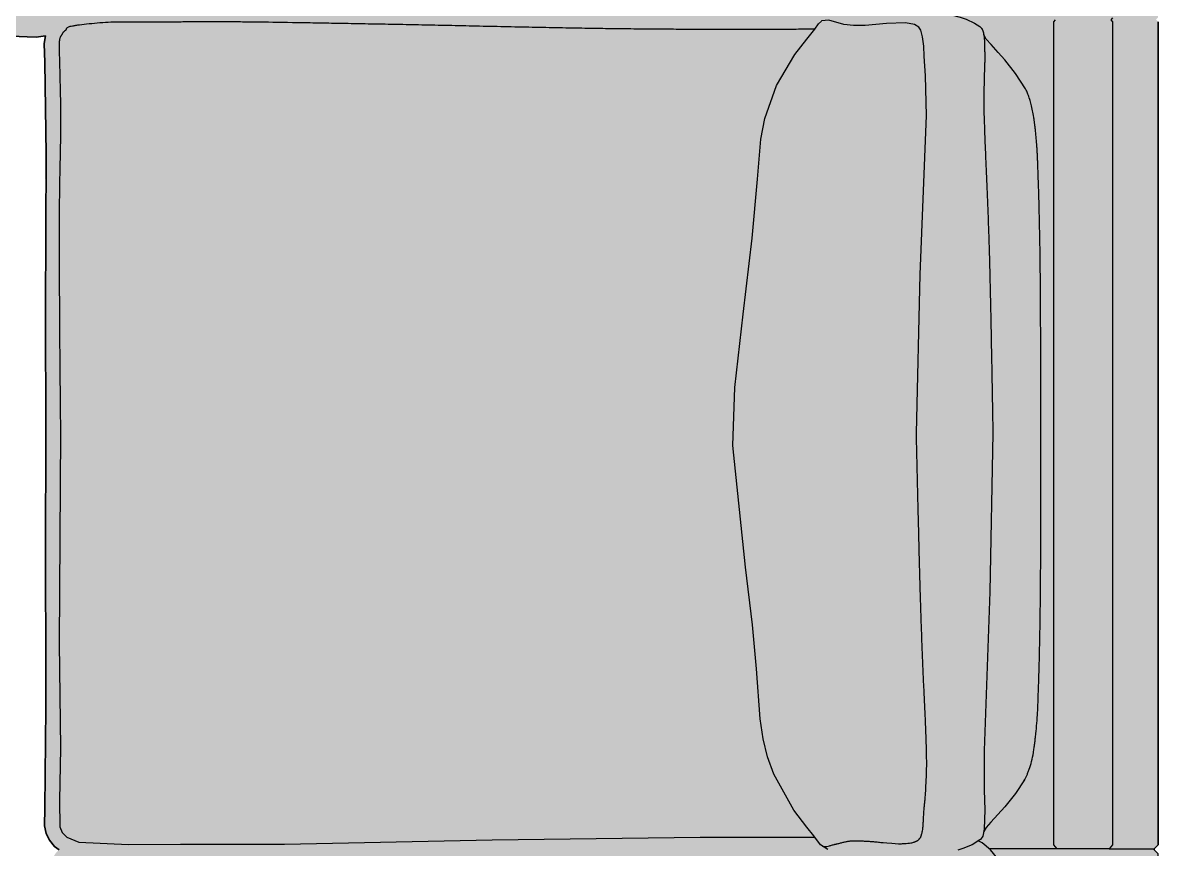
# Model space of a CAD drawing. Header units: millimetres. Extents: x -22 to 6424, y -4345 to 780.
# Drawn here: x 2193 to 3190, y -3554 to -2828 of the extents above; entities that cross this region are included whole.
import ezdxf

# ---------------------------------------------------------------- set-up
doc = ezdxf.new("R2010")
doc.units = ezdxf.units.MM
doc.layers.add('Blocks', color=7, linetype='Continuous')
doc.layers.add('Blocks$Fill', color=7, linetype='Continuous', true_color=0xffffff)
doc.layers.add('Blocks$Inner', color=7, linetype='Continuous', lineweight=25, true_color=0x007f00)
doc.layers.add('Blocks$Outline', color=7, linetype='Continuous', lineweight=35, true_color=0xff3f3f)

# ---------------------------------------------------------------- blocks, each defined once
blk = doc.blocks.new('Lune JH610 Sofa Top')
at = {"layer": 'Blocks$Fill'}
blk.add_hatch(color=256, dxfattribs=at).paths.add_polyline_path([(10.43, -107.31), (10.22, -118.71), (10.39, -130.07), (10.94, -141.39), (11.87, -152.68), (13.19, -163.95), (14.88, -175.17), (16.95, -186.32), (19.38, -197.4), (22.17, -208.39), (25.32, -219.29), (27.04, -224.7), (28.85, -230.08), (32.75, -240.71), (36.99, -251.23), (39.24, -256.45), (41.59, -261.64), (44.04, -266.77), (46.6, -271.83), (49.29, -276.81), (52.11, -281.7), (55.05, -286.53), (58.09, -291.33), (61.24, -296.08), (64.51, -300.74), (67.91, -305.31), (71.44, -309.74), (73.26, -311.91), (75.11, -314.03), (77, -316.12), (78.94, -318.16), (80.91, -320.17), (82.93, -322.14), (84.98, -324.07), (87.08, -325.96), (91.38, -329.67), (95.82, -333.24), (100.37, -336.68), (105, -339.99), (109.69, -343.18), (114.44, -346.24), (119.28, -349.16), (124.2, -351.94), (129.22, -354.58), (134.32, -357.1), (139.48, -359.5), (144.68, -361.79), (149.92, -363.99), (155.18, -366.1), (160.47, -368.1), (165.8, -369.99), (171.19, -371.76), (176.62, -373.44), (187.55, -376.52), (198.55, -379.31), (209.6, -381.76), (220.75, -383.87), (243.17, -387.41), (255.89, -389.11), (274.6, -391.06), (293.42, -392.37), (353.24, -401.12), (690.95, -413.94), (723.35, -414.13), (780.54, -406.95), (787.91, -402.02), (790.48, -399.31), (793.66, -403.48), (798.73, -407.69), (805.05, -410.66), (812.91, -412.2), (861.09, -410.89), (1156.03, -411.02), (1468.13, -411.3), (1488.68, -412.16), (1496.71, -412.35), (1505.72, -411.11), (1512.41, -408.38), (1517.5, -404.58), (1521.18, -400.22), (1523.59, -403.41), (1528.66, -407.64), (1534.96, -410.63), (1542.78, -412.19), (1590.97, -410.89), (1886.03, -411.02), (2198.13, -411.3), (2218.68, -412.16), (2226.71, -412.35), (2234.89, -411.22), (2233.87, -418.07), (2234.36, -434.75), (2235.14, -760.14), (2234.1, -1104.59), (2235.58, -1111.37), (2238.39, -1117.3), (2242.83, -1122.64), (2246.86, -1125.63), (2243.9, -1128.55), (2239.47, -1135.14), (2236.01, -1142.98), (2233.52, -1152.24), (2231.8, -1174.39), (2232.21, -1219.29), (2234.4, -1399.29), (2244.11, -1550.52), (2253.21, -1605.23), (2253.65, -1619.18), (2254.45, -1633.07), (2255.6, -1646.9), (2257.24, -1661.77), (2260.45, -1684.21), (2262.3, -1695.42), (2264.4, -1706.56), (2266.86, -1717.62), (2269.65, -1728.61), (2272.73, -1739.55), (2274.4, -1744.98), (2276.18, -1750.36), (2278.07, -1755.7), (2280.07, -1760.99), (2282.17, -1766.25), (2284.37, -1771.48), (2286.67, -1776.68), (2289.07, -1781.85), (2291.58, -1786.95), (2294.23, -1791.97), (2297.01, -1796.89), (2299.93, -1801.72), (2302.98, -1806.48), (2306.17, -1811.17), (2309.49, -1815.8), (2312.93, -1820.34), (2316.5, -1824.78), (2320.2, -1829.09), (2322.1, -1831.18), (2324.03, -1833.24), (2326, -1835.26), (2328, -1837.23), (2330.05, -1839.16), (2332.13, -1841.05), (2334.26, -1842.91), (2336.42, -1844.72), (2340.86, -1848.25), (2345.42, -1851.65), (2350.09, -1854.92), (2354.83, -1858.08), (2359.62, -1861.12), (2364.46, -1864.06), (2369.36, -1866.87), (2374.34, -1869.56), (2379.4, -1872.13), (2384.53, -1874.58), (2389.71, -1876.92), (2394.93, -1879.17), (2405.45, -1883.42), (2416.08, -1887.32), (2421.46, -1889.13), (2426.88, -1890.84), (2437.78, -1894), (2448.77, -1896.79), (2459.84, -1899.22), (2471, -1901.28), (2482.22, -1902.98), (2493.48, -1904.29), (2504.77, -1905.22), (2516.1, -1905.77), (2527.46, -1905.94), (2538.86, -1905.74), (2553.54, -1905.7), (2553.69, -1905.7), (2554.99, -1905.73), (2568.41, -1908.29), (2591.69, -1913.89), (2612.93, -1915.59), (2629.96, -1916.04), (2648.2, -1916.16), (2735.12, -1915.71), (2812.9, -1912.32), (2888.42, -1906.05), (2939.6, -1899.3), (2988.38, -1887.6), (2992.54, -1886.2), (3011.41, -1881.92), (3052.39, -1868.27), (3072.32, -1859.15), (3098.06, -1843.71), (3110.51, -1834.24), (3122.59, -1823.28), (3144.59, -1796.97), (3154.31, -1781.49), (3163.18, -1764.14), (3171.18, -1744.59), (3178.29, -1722.27), (3184.57, -1695.89), (3189.85, -1664.61), (3197.04, -1570.26), (3198.17, -1489.24), (3199.33, -1434.94), (3208.18, -1295.46), (3211.65, -1129.17), (3208.15, -1125.71), (3208.15, -1124.71), (3211.65, -1121.21), (3211.65, -398.85), (3209.73, -396.92), (3211.3, -395.35), (3211.3, 111.12), (3208.1, 164.91), (3198.54, 217.98), (3182.76, 269.55), (3160.98, 318.88), (3133.51, 365.25), (3100.73, 408.06), (3063.1, 446.69), (3021.16, 480.58), (2975.48, 509.26), (2926.74, 532.33), (2875.63, 549.44), (2822.83, 560.38), (2769.1, 564.98), (2757.29, 565.13), (2250.82, 565.13), (2249.24, 563.56), (2247.32, 565.49), (1524.95, 565.49), (1521.45, 561.99), (1520.82, 561.99), (1517.32, 565.49), (794.95, 565.49), (791.45, 561.99), (790.46, 561.99), (786.99, 565.49), (350.97, 551.01), (280.13, 547.03), (227.16, 539.74), (184.65, 529.41), (148.31, 515.27), (131.85, 506.51), (116.76, 496.71), (102.93, 485.81), (90.1, 473.56), (77.52, 458.81), (58.97, 429.88), (41.68, 389.61), (34.51, 361.41), (26.42, 334.41), (18.49, 302.91), (7.59, 218.19), (1.53, 124.81), (0.44, 37.37), (0.44, -29.38), (1.61, -48.95), (8.14, -78.49), (10.46, -92.63)], flags=0)
at = {"layer": 'Blocks$Inner'}
for p, q in [((3004.76, -412.14), (3003.33, -406.35)), ((2264.11, -1118.9), (2307.76, -1120.94))]:
    blk.add_line(p, q, dxfattribs=at)
for points in [[(2966.54, -1892.09), (3011.41, -1881.92), (3052.39, -1868.27), (3072.32, -1859.15), (3098.06, -1843.71), (3110.51, -1834.24), (3122.59, -1823.28), (3144.59, -1796.97), (3154.31, -1781.49), (3163.18, -1764.14), (3171.18, -1744.59), (3178.29, -1722.27), (3184.57, -1695.89), (3189.85, -1664.61), (3197.04, -1570.26), (3198.17, -1489.24), (3199.33, -1434.94), (3208.18, -1295.46), (3211.65, -1129.17), (3208.15, -1125.71), (3208.15, -1124.71), (3211.65, -1121.21), (3211.65, -398.85)], [(3055.07, -1116.83), (3048.16, -1121.12), (3039.99, -1124.57), (3035.69, -1125.85)], [(2246.86, -1125.63), (2242.83, -1122.64), (2238.39, -1117.3), (2235.58, -1111.37), (2234.1, -1104.59), (2234.19, -1088.95), (2235.29, -1001.38), (2235.03, -832.95), (2235.18, -792.59), (2235.18, -772.5), (2235.15, -762.48), (2235.14, -760.14), (2234.87, -652.07), (2235.34, -515.16), (2234.36, -434.75), (2233.87, -418.07), (2234.89, -411.22), (2226.71, -412.35), (2218.68, -412.16), (2198.13, -411.3)], [(2252.46, 230.32), (2255.96, 226.48), (2733.09, 226.48), (2762.68, 223.25), (2790.91, 213.72), (2816.42, 198.33), (2838.01, 177.8), (2854.67, 153.11), (2865.61, 125.41), (2870.33, 96), (2870.51, 89.05), (2870.5, -387.43), (2874, -390.93), (2975.69, -390.93), (2978.66, -391.49), (2981.65, -392.2), (3018.06, -391.46), (3029.82, -392.92), (3037.66, -394.76), (3043.16, -396.65), (3050.23, -400.07), (3055.04, -403.21)], [(2921.61, -1125.27), (2915.24, -1121.34), (2909.18, -1113.26), (2903.1, -1105.73), (2891.72, -1090.81), (2874.17, -1059.23), (2868.74, -1043.93), (2864.91, -1028.11), (2862.33, -1010.69), (2859.1, -966.85), (2855.44, -928.22), (2849.33, -877.7), (2838.23, -770.7), (2839.95, -719.8), (2847.3, -655.41), (2855.27, -588.88), (2859.72, -536.99), (2862.83, -501.98), (2866.3, -483.87), (2876.53, -454.95), (2892.74, -427.65), (2903.13, -414.23), (2910.32, -405.32), (2913.42, -400.81), (2915.94, -398.29)], [(3003.33, -406.34), (3001.47, -403.54), (2997.59, -401.32), (2989.87, -399.81), (2973.13, -400.46), (2954.48, -402.13), (2944.25, -402.31), (2935.54, -401.34), (2922.38, -397.47), (2916.06, -398.22)], [(3121.14, -397.1), (3119.57, -398.85), (3119.57, -1121.21), (3121.14, -1122.96), (3122.71, -1124.71)], [(3171.58, -395.35), (3169.99, -397.1), (3171.58, -398.85), (3171.58, -1121.21), (3169.99, -1122.96), (3168.4, -1124.71)], [(2999.28, -760.03), (3002.77, -620.61), (3008.16, -481.22), (3007.39, -446.41), (3006.14, -429.09), (3005.77, -420.46), (3004.76, -412.16)], [(3095.19, -457.81), (3086.41, -444.21), (3077.02, -432.42), (3071.09, -425.77), (3064.82, -419), (3060.69, -414.26), (3058.55, -410.52)], [(2248.03, -760.03), (2246.92, -944.25), (2248.09, -1036.36), (2247.22, -1082.4), (2247.38, -1105.33), (2249.6, -1110.53)], [(3066.45, -760.03), (3063.74, -899.31), (3058.73, -1038.55), (3058.91, -1073.33), (3059.32, -1090.63), (3058.79, -1107.59), (3057.54, -1113.54), (3055.55, -1116.45), (3054.84, -1117)], [(3094.15, -1064.36), (3086.29, -1076.18), (3076.82, -1087.98), (3070.84, -1094.64), (3064.65, -1101.31), (3060.59, -1105.97), (3058.53, -1109.63)], [(2249.61, -1110.53), (2253.69, -1114.63), (2264.1, -1118.9)], [(2307.77, -1120.94), (2353.38, -1120.58), (2444.61, -1120.56), (2627.08, -1116.85), (2809.58, -1114.4), (2900.84, -1114.58), (2910.18, -1114.66)], [(3082.03, -1162.04), (3080.09, -1154.27), (3075.84, -1142.43), (3070.82, -1133.45), (3064.33, -1125.6), (3056.95, -1119.38), (3053.62, -1117.75)]]:
    blk.add_lwpolyline(points, dxfattribs=at)
for points, knots in [([(2910.35, -405.28), (2909.38, -405.3), (2906.04, -405.36), (2897.53, -405.53), (2886.01, -405.71), (2872.09, -405.8), (2860.19, -405.82), (2846.78, -405.8), (2827.28, -405.76), (2805.48, -405.69), (2781.83, -405.55), (2763.27, -405.41), (2747.22, -405.25), (2734.05, -405.09), (2724.1, -404.96), (2713.81, -404.81), (2699.34, -404.57), (2680.22, -404.22), (2656.11, -403.74), (2631.41, -403.21), (2606.68, -402.68), (2582.47, -402.16), (2563.21, -401.75), (2548.6, -401.46), (2538.18, -401.27), (2528.07, -401.08), (2514.6, -400.84), (2498.06, -400.54), (2478.79, -400.2), (2454.13, -399.78), (2431.35, -399.43), (2411.2, -399.17), (2397.52, -399.03), (2385.66, -398.96), (2372.12, -398.95), (2361.32, -399.04), (2352.07, -399.17), (2345.62, -399.26), (2340.39, -399.33), (2336.16, -399.36), (2332.89, -399.38), (2329.64, -399.38), (2325.56, -399.37), (2320.8, -399.33), (2315.53, -399.26), (2308.97, -399.18), (2301.38, -399.13), (2292.44, -399.34), (2282.72, -399.95), (2273.08, -400.83), (2265.94, -401.65), (2261.25, -402.31), (2258.36, -402.77), (2256.25, -403.22), (2254.82, -403.69), (2253.92, -404.17), (2253.41, -404.65), (2253.18, -405.05), (2253.05, -405.38), (2252.95, -405.62), (2252.85, -405.86), (2252.71, -406.1), (2252.55, -406.3), (2252.4, -406.46), (2252.26, -406.58), (2252.11, -406.7), (2251.97, -406.81), (2251.84, -406.92), (2251.67, -407.07), (2251.46, -407.24), (2251.15, -407.52), (2250.8, -407.85), (2250.42, -408.26), (2250.07, -408.69), (2249.8, -409.08), (2249.59, -409.43), (2249.42, -409.71), (2249.29, -409.95), (2249.18, -410.16), (2249.1, -410.33), (2249.01, -410.49), (2248.9, -410.69), (2248.76, -410.92), (2248.59, -411.17), (2248.37, -411.49), (2248.09, -411.89), (2247.78, -412.44), (2247.5, -413.15), (2247.26, -414.12), (2247.06, -415.42), (2246.92, -417.18), (2246.85, -419.29), (2246.84, -422.37), (2246.95, -426.86), (2247.13, -432.42), (2247.27, -437.61), (2247.36, -441.96), (2247.45, -446.53), (2247.57, -451.18), (2247.7, -456.12), (2247.84, -461.44), (2247.96, -467.3), (2248.05, -473.8), (2248.1, -479.89), (2248.11, -485.19), (2248.11, -489.45), (2248.08, -493.85), (2248.02, -499.72), (2247.9, -507.27), (2247.7, -516.86), (2247.48, -527.22), (2247.26, -538.61), (2247.07, -551.26), (2246.93, -565.4), (2246.88, -581.36), (2246.89, -599), (2246.94, -617.9), (2247.03, -638.17), (2247.19, -667), (2247.49, -706.42), (2247.83, -741.56), (2248.03, -760.03)], [0.43014, 0.43014, 0.43014, 0.43014, 0.4322917, 0.4375, 0.4479167, 0.453125, 0.4583333, 0.4635417, 0.46875, 0.4791667, 0.484375, 0.4895833, 0.4947917, 0.4973958, 0.5, 0.5026042, 0.5052083, 0.5104167, 0.515625, 0.5208333, 0.5260417, 0.53125, 0.5364583, 0.5390625, 0.5416667, 0.5442708, 0.546875, 0.5520833, 0.5572917, 0.5625, 0.5729167, 0.578125, 0.5833333, 0.5885417, 0.59375, 0.6041667, 0.609375, 0.6145833, 0.6197917, 0.6223958, 0.625, 0.6276042, 0.6302083, 0.6354167, 0.640625, 0.6458333, 0.65625, 0.6666667, 0.6770833, 0.6875, 0.6979167, 0.703125, 0.7083333, 0.7135417, 0.71875, 0.7239583, 0.7291667, 0.734375, 0.7369792, 0.7395833, 0.7421875, 0.7447917, 0.7473958, 0.7486979, 0.75, 0.7513021, 0.7526042, 0.7539062, 0.7552083, 0.7578125, 0.7604167, 0.765625, 0.7708333, 0.7760417, 0.78125, 0.7838542, 0.7864583, 0.7890625, 0.7903646, 0.7916667, 0.7929688, 0.7942708, 0.796875, 0.7994792, 0.8020833, 0.8072917, 0.8125, 0.8177083, 0.8229167, 0.828125, 0.8333333, 0.8385417, 0.84375, 0.8541667, 0.8645833, 0.8697917, 0.875, 0.8802083, 0.8854167, 0.890625, 0.8958333, 0.9010417, 0.90625, 0.9114583, 0.9140625, 0.9166667, 0.9192708, 0.921875, 0.9270833, 0.9322917, 0.9375, 0.9427083, 0.9479167, 0.953125, 0.9583333, 0.9635417, 0.96875, 0.9739583, 0.9791667, 0.9895833, 1, 1, 1, 1]), ([(3053.65, -402.32), (3053.74, -402.37), (3054.16, -402.59), (3054.82, -403), (3055.43, -403.49), (3055.87, -403.92), (3056.19, -404.25), (3056.47, -404.59), (3056.79, -405.01), (3057.13, -405.56), (3057.43, -406.22), (3057.67, -406.86), (3057.86, -407.41), (3058.04, -408.04), (3058.27, -408.96), (3058.52, -410.25), (3058.71, -411.67), (3058.83, -412.85), (3058.91, -413.74), (3058.97, -414.66), (3059.04, -415.93), (3059.11, -417.6), (3059.16, -419.34), (3059.19, -420.76), (3059.2, -421.66), (3059.21, -422.36), (3059.21, -423.03), (3059.23, -424.15), (3059.26, -425.7), (3059.3, -427.52), (3059.33, -429.29), (3059.33, -430.88), (3059.32, -432.57), (3059.28, -434.24), (3059.21, -436), (3059.14, -437.92), (3059.06, -440.08), (3058.97, -442.55), (3058.9, -444.93), (3058.86, -447.04), (3058.83, -448.79), (3058.8, -450.49), (3058.75, -452.48), (3058.68, -454.71), (3058.59, -457.4), (3058.49, -461.64), (3058.45, -467.75), (3058.6, -477.59), (3058.84, -487.23), (3059.28, -499.8), (3059.92, -514.96), (3060.7, -532.03), (3061.5, -550.44), (3062.23, -569.62), (3062.88, -588.95), (3063.35, -604.69), (3063.67, -616.77), (3063.88, -625.45), (3064.08, -633.91), (3064.33, -645.25), (3064.63, -659.37), (3064.95, -676.27), (3065.36, -698.74), (3065.84, -726.71), (3066.24, -748.95), (3066.45, -760.03)], [0.6960067, 0.6960067, 0.6960067, 0.6960067, 0.6982759, 0.7068966, 0.7155172, 0.7198276, 0.7241379, 0.7284483, 0.7327586, 0.7413793, 0.75, 0.7543103, 0.7586207, 0.762931, 0.7672414, 0.7758621, 0.7844828, 0.7887931, 0.7931034, 0.7974138, 0.8017241, 0.8103448, 0.8189655, 0.8232759, 0.8275862, 0.8297414, 0.8318966, 0.8362069, 0.8448276, 0.8534483, 0.8577586, 0.862069, 0.8663793, 0.8706897, 0.875, 0.8793103, 0.8836207, 0.887931, 0.8922414, 0.8943966, 0.8965517, 0.8987069, 0.9008621, 0.9051724, 0.9094828, 0.9137931, 0.9224138, 0.9267241, 0.9310345, 0.9353448, 0.9396552, 0.9439655, 0.9482759, 0.9525862, 0.9568966, 0.9612069, 0.9633621, 0.9655172, 0.9676724, 0.9698276, 0.9741379, 0.9784483, 0.9827586, 0.9913793, 1, 1, 1, 1]), ([(3098.81, -467.1), (3098.23, -465.21), (3097.3, -462.48), (3096.11, -459.66), (3095.38, -458.19), (3095.19, -457.81)], [1.10657678, 1.10657678, 1.10657678, 1.10657678, 1.11657678, 1.12657678, 1.13029401, 1.13029401, 1.13029401, 1.13029401]), ([(3106.91, -553.78), (3106.38, -536.97), (3106.14, -530.23), (3105.84, -522.47), (3105.66, -518.05), (3105.51, -514.76), (3105.33, -511.46), (3105.03, -507.02), (3104.57, -501.48), (3104.03, -496.06), (3103.62, -492.39), (3103.38, -490.34), (3103.2, -488.83), (3103.02, -487.33), (3102.74, -485.32), (3102.22, -481.81), (3101.33, -476.91), (3100.1, -471.57), (3099.23, -468.47), (3098.81, -467.1)], [0.9874709, 0.9874709, 0.9874709, 0.9874709, 1.0074709, 1.0174709, 1.0224709, 1.0274709, 1.0324709, 1.0374709, 1.0474709, 1.0574709, 1.0624709, 1.0649709, 1.0674709, 1.0699709, 1.0724709, 1.0774709, 1.0874709, 1.0974709, 1.1065768, 1.1065768, 1.1065768, 1.1065768]), ([(3093.22, -1065.82), (3093.46, -1065.47), (3094.06, -1064.55), (3095.02, -1062.85), (3096.14, -1060.6), (3097.28, -1057.95), (3098.8, -1053.93), (3100.53, -1048.13), (3101.87, -1041.65), (3102.6, -1036.95), (3102.97, -1034.24), (3103.21, -1032.21), (3103.45, -1030.15), (3103.77, -1027.32), (3104.32, -1022.19), (3105.05, -1014.46), (3105.64, -1006.48), (3105.93, -1000.93), (3106.07, -997.78), (3106.15, -995.44), (3106.21, -993.12), (3106.31, -990), (3106.48, -984.53), (3106.73, -976.68), (3107, -968.79), (3107.19, -962.48), (3107.32, -957.76), (3107.42, -953.04), (3107.56, -946.74), (3107.72, -938.87), (3107.89, -929.41), (3108.17, -910.5), (3108.44, -882.09), (3108.55, -844.25), (3108.52, -806.36), (3108.45, -768.51), (3108.45, -730.64), (3108.47, -692.77), (3108.39, -654.92), (3108.12, -617.05), (3107.65, -583.32), (3107.13, -562.26), (3106.91, -553.78)], [0.4487179, 0.4487179, 0.4487179, 0.4487179, 0.4519231, 0.4567308, 0.4615385, 0.4663462, 0.4711538, 0.4807692, 0.4903846, 0.4951923, 0.4975962, 0.5, 0.5024038, 0.5048077, 0.5096154, 0.5192308, 0.5288462, 0.5336538, 0.5360577, 0.5384615, 0.5408654, 0.5432692, 0.5480769, 0.5576923, 0.5673077, 0.5721154, 0.5769231, 0.5817308, 0.5865385, 0.5961538, 0.6057692, 0.6153846, 0.6538462, 0.6923077, 0.7307692, 0.7692308, 0.8076923, 0.8461538, 0.8846154, 0.9230769, 0.9615385, 0.9874709, 0.9874709, 0.9874709, 0.9874709]), ([(2983.5, -1120.3), (2984.1, -1120.3), (2985.29, -1120.28), (2987.62, -1120.2), (2990.42, -1120.03), (2993.33, -1119.78), (2995.43, -1119.48), (2996.91, -1119.07), (2997.86, -1118.68), (2998.56, -1118.35), (2999.12, -1118.11), (2999.67, -1117.86), (3000.29, -1117.51), (3000.94, -1117.05), (3001.47, -1116.54), (3001.87, -1116.12), (3002.17, -1115.78), (3002.46, -1115.45), (3002.79, -1115.05), (3003.06, -1114.65), (3003.28, -1114.17), (3003.42, -1113.75), (3003.54, -1113.33), (3003.64, -1112.95), (3003.72, -1112.63), (3003.8, -1112.3), (3003.92, -1111.87), (3004.14, -1111.1), (3004.47, -1109.89), (3004.78, -1108.32), (3005.01, -1106.72), (3005.21, -1104.85), (3005.42, -1101.84), (3005.64, -1097.47), (3005.85, -1093.56), (3006.05, -1090.5), (3006.22, -1088.26), (3006.41, -1086.25), (3006.67, -1083.88), (3006.93, -1081.66), (3007.16, -1079.09), (3007.32, -1076.86), (3007.45, -1074.64), (3007.54, -1072.61), (3007.61, -1070.89), (3007.68, -1069.19), (3007.79, -1067.2), (3007.93, -1064.96), (3008.1, -1062.25), (3008.3, -1057.97), (3008.4, -1051.81), (3008.3, -1041.94), (3008.06, -1032.3), (3007.6, -1019.74), (3006.94, -1004.6), (3006.12, -987.56), (3005.28, -969.17), (3004.49, -950.03), (3003.78, -930.73), (3003.26, -915.02), (3002.89, -902.96), (3002.64, -894.3), (3002.4, -885.86), (3002.1, -874.54), (3001.74, -860.45), (3001.32, -843.59), (3000.79, -821.17), (3000.13, -793.27), (2999.58, -771.09), (2999.28, -760.03)], [0.6161932, 0.6161932, 0.6161932, 0.6161932, 0.6206575, 0.6251218, 0.6340504, 0.6429789, 0.6519075, 0.6608361, 0.6697646, 0.6742289, 0.6786932, 0.6831575, 0.6876218, 0.6965504, 0.7054789, 0.7099432, 0.7144075, 0.7188718, 0.7233361, 0.7322646, 0.7367289, 0.7411932, 0.7456575, 0.7478896, 0.7501218, 0.7523539, 0.7545861, 0.7590504, 0.7679789, 0.7769075, 0.7813718, 0.7858361, 0.7947646, 0.8036932, 0.8126218, 0.8170861, 0.8215504, 0.8260146, 0.8304789, 0.8394075, 0.8438718, 0.8483361, 0.8528004, 0.8550325, 0.8572646, 0.8594968, 0.8617289, 0.8661932, 0.8706575, 0.8751218, 0.8840504, 0.8885146, 0.8929789, 0.8974432, 0.9019075, 0.9063718, 0.9108361, 0.9153004, 0.9197646, 0.9242289, 0.9264611, 0.9286932, 0.9309254, 0.9331575, 0.9376218, 0.9420861, 0.9465504, 0.9554789, 0.9644075, 0.9644075, 0.9644075, 0.9644075]), ([(2916.88, -1122.36), (2917.1, -1122.46), (2917.55, -1122.63), (2918.29, -1122.8), (2919.06, -1122.86), (2919.89, -1122.79), (2921.15, -1122.56), (2922.61, -1122.17), (2924.29, -1121.7), (2925.62, -1121.34), (2926.78, -1121.04), (2927.72, -1120.81), (2928.41, -1120.66), (2929.12, -1120.5), (2930.08, -1120.28), (2931.3, -1119.97), (2932.79, -1119.59), (2934.79, -1119.08), (2936.76, -1118.59), (2938.61, -1118.2), (2939.94, -1117.98), (2941.11, -1117.83), (2942.44, -1117.69), (2943.58, -1117.64), (2944.76, -1117.64), (2945.73, -1117.65), (2946.66, -1117.68), (2947.49, -1117.7), (2948.18, -1117.71), (2948.9, -1117.73), (2949.87, -1117.76), (2951.13, -1117.8), (2952.7, -1117.87), (2954.88, -1117.98), (2957.19, -1118.13), (2959.65, -1118.31), (2961.56, -1118.45), (2963.66, -1118.64), (2965.22, -1118.81), (2966.04, -1118.9), (2983.5, -1120.3)], [0.45074, 0.45074, 0.45074, 0.45074, 0.4553571, 0.4598214, 0.4642857, 0.46875, 0.4732143, 0.4821429, 0.4866071, 0.4910714, 0.4955357, 0.4977679, 0.5, 0.5022321, 0.5044643, 0.5089286, 0.5133929, 0.5178571, 0.5267857, 0.53125, 0.5357143, 0.5401786, 0.5446429, 0.5535714, 0.5580357, 0.5625, 0.5669643, 0.5691964, 0.5714286, 0.5736607, 0.5758929, 0.5803571, 0.5848214, 0.5892857, 0.5982143, 0.6026786, 0.6071429, 0.6116071, 0.6160714, 0.6161932, 0.6161932, 0.6161932, 0.6161932]), ([(3122.71, -1124.71), (3117.39, -1124.71), (3107.21, -1124.71), (3096.9, -1124.71), (3089.2, -1124.71), (3083.6, -1124.71), (3077.75, -1124.71), (3073.25, -1124.71), (3069.3, -1124.71), (3066.87, -1124.71), (3064.85, -1124.71), (3063.82, -1124.71), (3063.3, -1124.71)], [726.713811, 726.713811, 726.713811, 726.713811, 766.104016, 810.804002, 836.985476, 868.902429, 900.819383, 950.0413, 973.321806, 996.602312, 1008.243357, 1019.60634, 1019.60634, 1019.60634, 1019.60634]), ([(3168.47, -1124.71), (3167.95, -1124.71), (3166.76, -1124.71), (3164.93, -1124.71), (3163.29, -1124.71), (3161.53, -1124.71), (3159.63, -1124.71), (3157.59, -1124.71), (3156, -1124.71), (3154.37, -1124.71), (3151.03, -1124.71), (3147.55, -1124.71), (3144.06, -1124.71), (3142.32, -1124.71), (3140.59, -1124.71), (3138.3, -1124.71), (3136.05, -1124.71), (3133.88, -1124.71), (3132.57, -1124.71), (3131.55, -1124.71), (3130.57, -1124.71), (3129.38, -1124.71), (3128.03, -1124.71), (3126.75, -1124.71), (3125.57, -1124.71), (3124.48, -1124.71), (3123.5, -1124.71), (3122.91, -1124.71), (3122.64, -1124.71)], [0, 0, 0, 0, 3.401805, 6.80361, 8.507561, 10.211511, 13.619413, 15.3659, 17.112386, 18.858873, 20.60536, 27.592427, 29.335452, 31.078477, 32.821502, 34.564527, 38.049775, 39.792398, 41.535022, 42.384096, 43.233171, 44.931319, 46.629468, 48.327616, 50.024402, 51.721188, 53.417974, 55.11476, 55.11476, 55.11476, 55.11476]), ([(3168.4, -1124.71), (3171.65, -1124.71), (3176.1, -1124.71), (3181.28, -1124.71), (3185.75, -1124.71), (3189.64, -1124.71), (3192.92, -1124.71), (3195.07, -1124.71), (3197.66, -1124.71), (3200.34, -1124.71), (3202.32, -1124.71), (3203.59, -1124.71), (3204.31, -1124.71), (3204.9, -1124.71), (3205.85, -1124.71), (3206.98, -1124.71), (3207.93, -1124.71), (3208.16, -1124.71), (3208.15, -1124.71)], [731.098523, 731.098523, 731.098523, 731.098523, 757.282915, 768.74468, 780.206445, 803.539813, 815.204403, 826.464321, 837.72424, 861.602439, 885.480638, 895.809752, 906.138866, 913.243279, 920.347692, 948.768903, 974.218869, 1000.295144, 1000.295144, 1000.295144, 1000.295144])]:
    blk.add_open_spline(points, degree=3, knots=knots, dxfattribs=at)
at = {"layer": 'Blocks$Outline'}
for points in [[(3211.65, -1121.21), (3211.65, -398.85)], [(1886.03, -411.02), (1910.37, -410.98), (2108.27, -411.15), (2198.13, -411.3), (2218.68, -412.16), (2226.71, -412.35), (2234.89, -411.22)], [(2234.89, -411.22), (2233.87, -418.07), (2234.36, -434.75), (2235.34, -515.16), (2234.87, -652.07), (2235.14, -760.14)], [(2235.14, -760.14), (2235.15, -762.48), (2235.18, -772.5), (2235.18, -792.59), (2235.03, -832.95), (2235.29, -1001.38), (2234.19, -1088.95), (2234.1, -1104.59), (2235.58, -1111.37), (2238.39, -1117.3), (2242.83, -1122.64), (2246.86, -1125.63)], [(3208.15, -1124.71), (3211.65, -1121.21)], [(3208.15, -1125.71), (3208.15, -1124.71)]]:
    blk.add_lwpolyline(points, dxfattribs=at)

msp = doc.modelspace()

# ---------------------------------------------------------------- block references
at = {"layer": 'Blocks'}
msp.add_blockref('Lune JH610 Sofa Top', (-21.82, -2428.53), dxfattribs=at)

doc.saveas('drawing.dxf')
